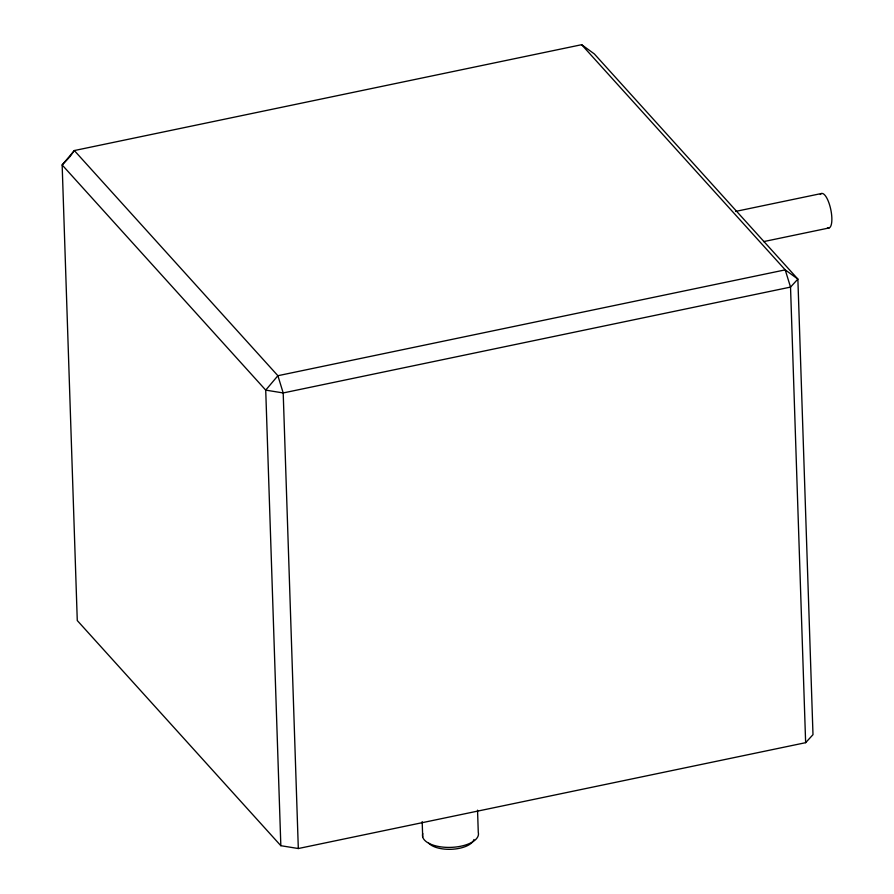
<?xml version="1.0" encoding="UTF-8"?>
<svg xmlns="http://www.w3.org/2000/svg" width="894" height="894" viewBox="0 0 894 894"><rect width="100%" height="100%" fill="white"/><g stroke="black" fill="none" stroke-linecap="round" stroke-linejoin="round"><path stroke-width="1.34" d="M69.788 156.886L74.325 150.55L581.648 44.7L594.32 53.919L797.873 279.084L812.992 734.667L805.639 742.679L298.317 848.529L280.839 845.702L77.275 620.548L62.155 164.954L74.325 150.55L277.889 375.715L283.197 392.947L298.317 848.529M68.838 157.903L62.155 164.954L265.719 390.119L283.197 392.947L790.531 287.097L797.873 279.084L785.211 269.865L581.648 44.7M735.617 211.42L821.541 193.495M763.543 241.626L829.006 227.97M805.639 742.679L790.531 287.097L785.211 269.865L277.889 375.715L265.719 390.119L280.839 845.702M477.541 810.176L478.279 832.426A28.005 12.717 -1.9 0 1 450.174 847.4A28.005 12.717 -1.9 0 1 422.773 833.61M422.18 821.631L422.694 836.929M473.965 839.511A23.59 10.717 -1.9 0 1 453.437 849.166A23.59 10.717 -1.9 0 1 428.729 843.165M820.267 194.49A17.645 5.632 78.2 0 1 830.705 209.174A17.645 5.632 78.2 0 1 827.475 227.791"/></g></svg>
